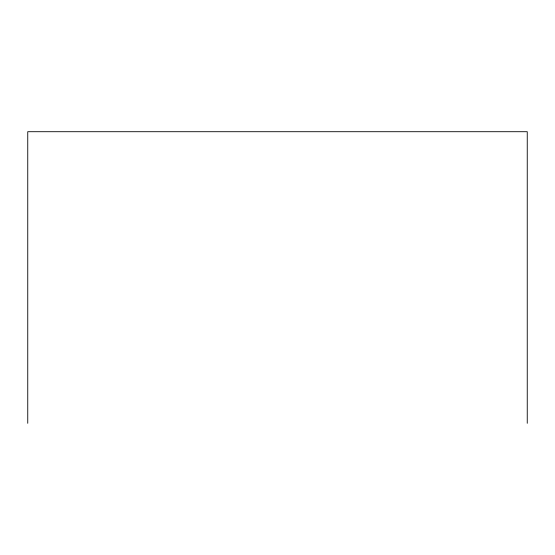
<?xml version="1.0" encoding="UTF-8"?>
<svg xmlns="http://www.w3.org/2000/svg" width="555" height="555" viewBox="0 0 555 555"><rect width="100%" height="100%" fill="white"/><g stroke="black" fill="none" stroke-linecap="round" stroke-linejoin="round"><path stroke-width="0.83" d="M527.25 423.292L527.25 131.708L27.75 131.708L27.75 423.292"/></g></svg>
